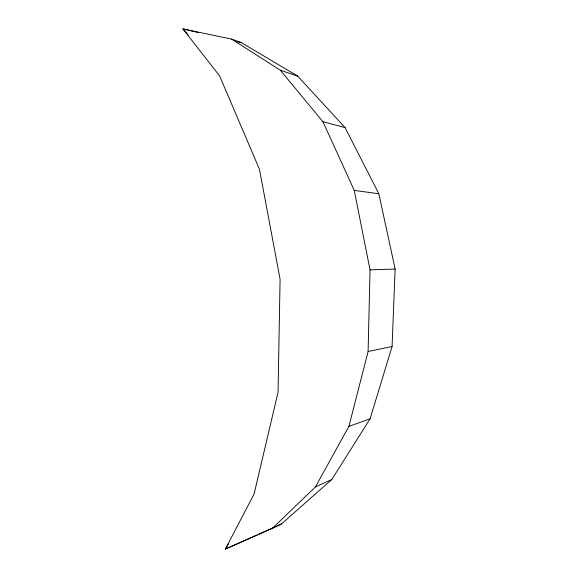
<?xml version="1.0" encoding="UTF-8"?>
<svg xmlns="http://www.w3.org/2000/svg" width="578" height="578" viewBox="0 0 578 578"><rect width="100%" height="100%" fill="white"/><g stroke="black" fill="none" stroke-linecap="round" stroke-linejoin="round"><path stroke-width="0.87" d="M272.238 528.502L315.451 486.9L348.917 426.362L368.107 351.518L370.043 269.847L354.249 190.386L322.936 121.727L280.352 70.227L231.634 39.109L182.865 28.9L219.597 75.884L259.457 169.267L280.084 279.21L278.061 392.209L254.11 493.966L225.341 549.1L272.238 528.502L281.421 523.986L331.801 479.523L370.093 418.804L392.079 346.504L395.135 269.052L378.836 193.76L345.073 127.579L297.619 76.058L241.358 42.635L231.634 39.109M228.592 543.775L225.341 549.1L257.037 534.903M315.451 486.9L331.801 479.523M258.662 534.18L281.421 523.986M348.917 426.362L370.093 418.804M368.107 351.518L392.079 346.504M370.043 269.847L395.135 269.052M354.249 190.386L378.836 193.76M198.579 32.592L182.865 28.9L188.24 34.94M236.994 41.609L241.358 42.635M322.936 121.727L345.073 127.579M280.352 70.227L297.619 76.058"/></g></svg>
